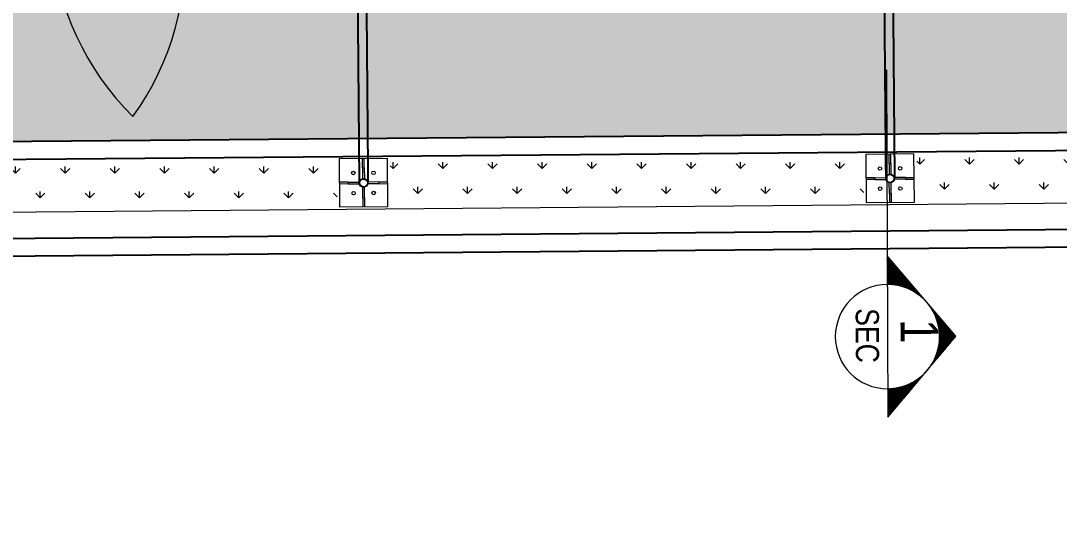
# Model space of a CAD drawing. Header units: millimetres. Extents: x 7964926 to 16080295, y -6277184 to -2986664.
# Drawn here: x 8016821 to 8022738, y -3153237 to -3150413 of the extents above; entities that cross this region are included whole.
import ezdxf
from ezdxf.enums import TextEntityAlignment as Align

# ---------------------------------------------------------------- set-up
doc = ezdxf.new("R2010")
doc.units = ezdxf.units.MM
doc.header["$LTSCALE"] = 2000
doc.header["$MEASUREMENT"] = 0
doc.linetypes.add('HIDDEN', pattern=[0.375, 0.25, -0.125])
for name, color, linetype, lineweight in [('L- existing trees', 76, 'Continuous', 18), ('L-compound wall', 7, 'Continuous', 20), ('L-ELE 1', 24, 'Continuous', 20), ('L-ELE 2', 30, 'Continuous', 15), ('L-ELE 4', 27, 'Continuous', 9), ('L-ELE-4', 44, 'Continuous', 5), ('L-HATCH-1', 9, 'Continuous', 5), ('L-HIDDEN', 5, 'HIDDEN', 9), ('L-kerb', 24, 'Continuous', 13), ('L-Section', 1, 'Continuous', 13), ('L-SHRUBS', 96, 'Continuous', 18), ('LVL-P', 2, 'Continuous', 20)]:
    doc.layers.add(name, color=color, linetype=linetype, lineweight=lineweight)
doc.styles.add('Arial narrow', font='ARIALN.TTF')
doc.styles.add('BOLD', font='BOLD.SHX')

# ---------------------------------------------------------------- blocks, each defined once
blk = doc.blocks.new('bp1')
at = {"layer": 'L-ELE 1', "color": 7, "ltscale": 0.03}
blk.add_circle((0, 0), 25, dxfattribs=at)
at = {"layer": 'L-ELE 2', "color": 8}
for p, q in [((-5, 85.8), (-5, 138.8)), ((5, 85.9), (5, 138.8)), ((-87.4, 5, 0), (-137.4, 5, 0)), ((87.4, 5, 0), (137.4, 5, 0)), ((-87.4, -5, 0), (-137.4, -5, 0)), ((87.4, -5, 0), (137.4, -5, 0)), ((-5, -85.8), (-5, -135.8)), ((5, -85.9), (5, -135.8))]:
    blk.add_line(p, q, dxfattribs=at)
for centre in [(-57.4, 57.4, 0), (57.4, 57.4, 0), (-57.4, -57.4, 0), (57.4, -57.4, 0)]:
    blk.add_circle(centre, 10, dxfattribs=at)
at = {"layer": 'L-ELE 4'}
for p, q in [((-5, 85.9), (-5, 24.8)), ((-5, 85.9), (5, 85.9)), ((5, 85.9), (5, 24.1)), ((-87.4, 5, 0), (-24.5, 5, 0)), ((-87.4, 5, 0), (-87.4, -5, 0)), ((87.4, 5, 0), (24.5, 5, 0)), ((87.4, 5, 0), (87.4, -5, 0)), ((-87.4, -5, 0), (-24.5, -5, 0)), ((-5, -85.9), (-5, -24.8)), ((5, -85.9), (5, -24.1)), ((87.4, -5, 0), (24.5, -5, 0)), ((-5, -85.9), (5, -85.9))]:
    blk.add_line(p, q, dxfattribs=at)
at = {"layer": 'L-ELE-4', "elevation": 0}
blk.add_lwpolyline([(137.2, -135.8), (137.2, 138.8), (-137.4, 138.8), (-137.4, -135.8)], close=True, dxfattribs=at)
at = {"layer": 'L-SHRUBS', "color": 250}
blk.add_circle((0, 0), 22, dxfattribs=at)
blk = doc.blocks.new('*X401')
at = {"color": 0}
for p, q in [((701.178, 508.915), (701.178, 508.915)), ((701.187, 508.907), (701.187, 508.907)), ((701.197, 508.899), (701.197, 508.899)), ((701.206, 508.891), (701.206, 508.891)), ((701.216, 508.883), (701.216, 508.883)), ((701.225, 508.874), (701.226, 508.875)), ((701.235, 508.866), (701.235, 508.867)), ((701.244, 508.858), (701.245, 508.859)), ((701.253, 508.85), (701.254, 508.851)), ((701.263, 508.841), (701.264, 508.842)), ((701.272, 508.833), (701.273, 508.834)), ((701.281, 508.825), (701.283, 508.826)), ((701.291, 508.816), (701.293, 508.818)), ((701.3, 508.808), (701.302, 508.81)), ((701.309, 508.799), (701.312, 508.802)), ((701.318, 508.791), (701.321, 508.794)), ((701.328, 508.782), (701.331, 508.786)), ((701.337, 508.774), (701.34, 508.778)), ((701.346, 508.765), (701.35, 508.77)), ((701.355, 508.757), (701.36, 508.761)), ((701.364, 508.748), (701.369, 508.753)), ((701.373, 508.74), (701.379, 508.745)), ((701.382, 508.731), (701.388, 508.737)), ((701.391, 508.722), (701.398, 508.729)), ((701.4, 508.714), (701.407, 508.721)), ((701.409, 508.705), (701.417, 508.713)), ((701.418, 508.696), (701.427, 508.705)), ((701.427, 508.688), (701.436, 508.697)), ((701.436, 508.679), (701.446, 508.688)), ((701.445, 508.67), (701.455, 508.68)), ((701.454, 508.661), (701.465, 508.672)), ((701.463, 508.653), (701.475, 508.664)), ((701.472, 508.644), (701.484, 508.656)), ((701.481, 508.635), (701.494, 508.648)), ((701.489, 508.626), (701.503, 508.64)), ((701.498, 508.617), (701.513, 508.632)), ((701.507, 508.608), (701.522, 508.624)), ((701.516, 508.599), (701.532, 508.616)), ((701.524, 508.59), (701.542, 508.607)), ((701.533, 508.581), (701.551, 508.599)), ((701.542, 508.572), (701.561, 508.591)), ((701.55, 508.563), (701.57, 508.583)), ((701.559, 508.554), (701.58, 508.575)), ((701.568, 508.545), (701.589, 508.567)), ((701.576, 508.536), (701.599, 508.559)), ((701.585, 508.527), (701.609, 508.551)), ((701.593, 508.518), (701.618, 508.543)), ((701.602, 508.509), (701.628, 508.535)), ((701.61, 508.499), (701.637, 508.526)), ((701.619, 508.49), (701.647, 508.518)), ((701.627, 508.481), (701.656, 508.51)), ((701.636, 508.472), (701.666, 508.502)), ((701.644, 508.462), (701.676, 508.494)), ((701.652, 508.453), (701.685, 508.486)), ((701.661, 508.444), (701.695, 508.478)), ((701.669, 508.434), (701.704, 508.47)), ((701.677, 508.425), (701.714, 508.462)), ((701.686, 508.416), (701.723, 508.453)), ((701.694, 508.406), (701.733, 508.445)), ((701.702, 508.397), (701.743, 508.437)), ((701.71, 508.387), (701.752, 508.429)), ((701.719, 508.378), (701.762, 508.421)), ((701.727, 508.368), (701.771, 508.413)), ((701.735, 508.359), (701.781, 508.405)), ((701.743, 508.349), (701.79, 508.397)), ((701.751, 508.34), (701.8, 508.389)), ((701.759, 508.33), (701.81, 508.381)), ((701.767, 508.321), (701.819, 508.372)), ((701.775, 508.311), (701.829, 508.364)), ((701.783, 508.301), (701.838, 508.356)), ((701.791, 508.292), (701.848, 508.348)), ((701.799, 508.282), (701.858, 508.34)), ((701.807, 508.272), (701.867, 508.332)), ((701.815, 508.263), (701.877, 508.324)), ((701.823, 508.253), (701.886, 508.316)), ((701.831, 508.243), (701.896, 508.308)), ((701.839, 508.233), (701.905, 508.3)), ((701.847, 508.223), (701.915, 508.291)), ((701.855, 508.213), (701.925, 508.283)), ((701.862, 508.204), (701.934, 508.275)), ((701.87, 508.194), (701.944, 508.267)), ((701.878, 508.184), (701.953, 508.259)), ((701.886, 508.174), (701.963, 508.251)), ((701.893, 508.164), (701.972, 508.243)), ((701.901, 508.154), (701.982, 508.235)), ((701.909, 508.144), (701.992, 508.227)), ((701.916, 508.134), (702.001, 508.219)), ((701.924, 508.124), (702.011, 508.21)), ((701.932, 508.114), (702.02, 508.202)), ((701.939, 508.104), (702.03, 508.194)), ((701.947, 508.093), (702.039, 508.186)), ((701.954, 508.083), (702.049, 508.178)), ((701.962, 508.073), (702.059, 508.17)), ((701.969, 508.063), (702.068, 508.162)), ((701.977, 508.053), (702.078, 508.154)), ((701.984, 508.042), (702.087, 508.146)), ((701.992, 508.032), (702.097, 508.137)), ((701.999, 508.022), (702.106, 508.129)), ((702.006, 508.012), (702.116, 508.121)), ((702.014, 508.001), (702.126, 508.113)), ((702.021, 507.991), (702.135, 508.105)), ((702.028, 507.981), (702.145, 508.097)), ((702.036, 507.97), (702.154, 508.089)), ((702.043, 507.96), (702.164, 508.081)), ((702.05, 507.949), (702.173, 508.073)), ((702.057, 507.939), (702.183, 508.065)), ((702.064, 507.928), (702.193, 508.056)), ((702.072, 507.918), (702.202, 508.048)), ((702.079, 507.907), (702.212, 508.04)), ((702.086, 507.897), (702.221, 508.032)), ((702.093, 507.886), (702.231, 508.024)), ((702.1, 507.875), (702.241, 508.016)), ((702.107, 507.865), (702.25, 508.008)), ((702.114, 507.854), (702.26, 508)), ((702.121, 507.844), (702.269, 507.992)), ((702.128, 507.833), (702.279, 507.984)), ((702.135, 507.822), (702.288, 507.975)), ((702.142, 507.811), (702.298, 507.967)), ((702.149, 507.801), (702.308, 507.959)), ((702.156, 507.79), (702.317, 507.951)), ((702.163, 507.779), (702.327, 507.943)), ((702.169, 507.768), (702.336, 507.935)), ((702.176, 507.757), (702.346, 507.927)), ((702.183, 507.746), (702.355, 507.919)), ((702.19, 507.735), (702.365, 507.911)), ((702.196, 507.724), (702.375, 507.903)), ((702.203, 507.713), (702.384, 507.894)), ((702.21, 507.702), (702.394, 507.886)), ((702.217, 507.691), (702.403, 507.878)), ((702.223, 507.68), (702.413, 507.87)), ((702.23, 507.669), (702.422, 507.862)), ((702.236, 507.658), (702.432, 507.854)), ((702.243, 507.647), (702.442, 507.846)), ((702.249, 507.636), (702.451, 507.838)), ((702.256, 507.625), (702.461, 507.83)), ((702.262, 507.614), (702.47, 507.821)), ((702.269, 507.602), (702.48, 507.813)), ((702.275, 507.591), (702.489, 507.805)), ((702.282, 507.58), (702.499, 507.797)), ((702.288, 507.569), (702.509, 507.789)), ((702.295, 507.557), (702.518, 507.781)), ((702.301, 507.546), (702.528, 507.773)), ((702.307, 507.535), (702.537, 507.765)), ((702.314, 507.523), (702.547, 507.757)), ((702.32, 507.512), (702.556, 507.749)), ((702.326, 507.5), (702.566, 507.74)), ((702.332, 507.489), (702.576, 507.732)), ((702.338, 507.478), (702.585, 507.724)), ((702.345, 507.466), (702.595, 507.716)), ((702.351, 507.454), (702.604, 507.708)), ((702.357, 507.443), (702.614, 507.7)), ((702.363, 507.431), (702.624, 507.692)), ((702.369, 507.42), (702.633, 507.684)), ((702.375, 507.408), (702.643, 507.676)), ((702.381, 507.396), (702.652, 507.668)), ((702.387, 507.385), (702.662, 507.659)), ((702.393, 507.373), (702.671, 507.651)), ((702.399, 507.361), (702.681, 507.643)), ((702.405, 507.35), (702.691, 507.635)), ((702.411, 507.338), (702.7, 507.627)), ((702.417, 507.326), (702.71, 507.619)), ((702.423, 507.314), (702.719, 507.611)), ((702.428, 507.302), (702.729, 507.603)), ((702.434, 507.29), (702.738, 507.595)), ((702.44, 507.278), (702.748, 507.587)), ((702.446, 507.266), (702.758, 507.578)), ((702.451, 507.254), (702.767, 507.57)), ((702.457, 507.242), (702.777, 507.562)), ((702.463, 507.23), (702.786, 507.554)), ((702.468, 507.218), (702.796, 507.546)), ((702.474, 507.206), (702.805, 507.538)), ((702.479, 507.194), (702.815, 507.53)), ((702.485, 507.182), (702.825, 507.522)), ((702.49, 507.17), (702.834, 507.514)), ((702.496, 507.158), (702.844, 507.505)), ((702.501, 507.146), (702.853, 507.497)), ((702.507, 507.133), (702.863, 507.489)), ((702.512, 507.121), (702.872, 507.481)), ((702.518, 507.109), (702.882, 507.473)), ((702.523, 507.096), (702.892, 507.465)), ((702.528, 507.084), (702.901, 507.457)), ((702.534, 507.072), (702.911, 507.449)), ((702.539, 507.059), (702.92, 507.441)), ((702.544, 507.047), (702.93, 507.433)), ((702.549, 507.034), (702.939, 507.424)), ((702.555, 507.022), (702.949, 507.416)), ((702.56, 507.009), (702.959, 507.408)), ((702.565, 506.997), (702.968, 507.4)), ((702.57, 506.984), (702.978, 507.392)), ((702.575, 506.972), (702.987, 507.384)), ((702.58, 506.959), (702.997, 507.376)), ((702.585, 506.946), (703.007, 507.368)), ((702.59, 506.934), (703.016, 507.36)), ((702.595, 506.921), (703.026, 507.352)), ((702.6, 506.908), (703.035, 507.343)), ((702.605, 506.895), (703.045, 507.335)), ((702.61, 506.883), (703.054, 507.327)), ((702.615, 506.87), (703.064, 507.319)), ((702.619, 506.857), (703.074, 507.311)), ((702.624, 506.844), (703.083, 507.303)), ((702.629, 506.831), (703.093, 507.295)), ((702.634, 506.818), (703.102, 507.287)), ((702.638, 506.805), (703.112, 507.279)), ((702.643, 506.792), (703.121, 507.271)), ((702.648, 506.779), (703.131, 507.262)), ((702.652, 506.766), (703.141, 507.254)), ((702.657, 506.753), (703.15, 507.246)), ((702.661, 506.74), (703.16, 507.238)), ((702.666, 506.727), (703.169, 507.23)), ((702.67, 506.714), (703.179, 507.222)), ((702.675, 506.7), (703.188, 507.214)), ((702.679, 506.687), (703.198, 507.206)), ((702.684, 506.674), (703.208, 507.198)), ((702.688, 506.66), (703.217, 507.189)), ((702.692, 506.647), (703.227, 507.181)), ((702.697, 506.634), (703.236, 507.173)), ((702.701, 506.62), (703.246, 507.165)), ((702.705, 506.607), (703.255, 507.157)), ((702.709, 506.593), (703.265, 507.149)), ((702.714, 506.58), (703.275, 507.141)), ((702.718, 506.566), (703.284, 507.133)), ((702.722, 506.553), (703.294, 507.125)), ((702.726, 506.539), (703.303, 507.117)), ((702.73, 506.526), (703.313, 507.108)), ((702.734, 506.512), (703.322, 507.1)), ((702.738, 506.498), (703.332, 507.092)), ((702.742, 506.484), (703.342, 507.084)), ((702.746, 506.471), (703.351, 507.076)), ((702.75, 506.457), (703.361, 507.068)), ((702.754, 506.443), (703.37, 507.06)), ((702.757, 506.429), (703.38, 507.052)), ((702.761, 506.415), (703.39, 507.044)), ((702.765, 506.401), (703.399, 507.036)), ((702.769, 506.387), (703.409, 507.027)), ((702.772, 506.373), (703.418, 507.019)), ((702.776, 506.359), (703.428, 507.011)), ((702.78, 506.345), (703.437, 507.003)), ((702.783, 506.331), (703.447, 506.995)), ((702.787, 506.317), (703.457, 506.987)), ((702.79, 506.303), (703.466, 506.979)), ((702.794, 506.289), (703.476, 506.971)), ((702.797, 506.274), (703.485, 506.963)), ((702.801, 506.26), (703.495, 506.955)), ((702.804, 506.246), (703.504, 506.946)), ((702.807, 506.232), (703.514, 506.938)), ((702.81, 506.217), (703.524, 506.93)), ((702.814, 506.203), (703.533, 506.922)), ((702.817, 506.188), (703.543, 506.914)), ((702.82, 506.174), (703.552, 506.906)), ((702.823, 506.159), (703.562, 506.898)), ((702.826, 506.145), (703.571, 506.89)), ((702.829, 506.13), (703.581, 506.882)), ((702.832, 506.115), (703.591, 506.873)), ((702.835, 506.101), (703.6, 506.865)), ((702.838, 506.086), (703.61, 506.857)), ((702.841, 506.071), (703.619, 506.849)), ((702.844, 506.056), (703.629, 506.841)), ((702.847, 506.042), (703.638, 506.833)), ((702.85, 506.027), (703.648, 506.825)), ((702.853, 506.012), (703.658, 506.817)), ((702.855, 505.997), (703.667, 506.809)), ((702.858, 505.982), (703.677, 506.801)), ((702.861, 505.967), (703.686, 506.792)), ((702.863, 505.952), (703.696, 506.784)), ((702.866, 505.937), (703.705, 506.776)), ((702.868, 505.921), (703.715, 506.768)), ((702.871, 505.906), (703.725, 506.76)), ((702.873, 505.891), (703.734, 506.752)), ((702.876, 505.876), (703.744, 506.744)), ((702.878, 505.86), (703.753, 506.736)), ((702.88, 505.845), (703.763, 506.728)), ((702.883, 505.83), (703.773, 506.72)), ((702.885, 505.814), (703.782, 506.711)), ((702.887, 505.799), (703.792, 506.703)), ((702.889, 505.783), (703.801, 506.695)), ((702.891, 505.768), (703.811, 506.687)), ((702.893, 505.752), (703.82, 506.679)), ((702.895, 505.736), (703.83, 506.671)), ((702.897, 505.721), (703.84, 506.663)), ((702.899, 505.705), (703.849, 506.655)), ((702.901, 505.689), (703.859, 506.647)), ((702.903, 505.673), (703.868, 506.639)), ((702.905, 505.657), (703.878, 506.63)), ((702.906, 505.641), (703.887, 506.622)), ((702.908, 505.625), (703.897, 506.614)), ((702.91, 505.609), (703.907, 506.606)), ((702.911, 505.593), (703.916, 506.598)), ((702.913, 505.577), (703.926, 506.59)), ((702.914, 505.561), (703.935, 506.582)), ((702.916, 505.545), (703.945, 506.574)), ((702.917, 505.528), (703.954, 506.566)), ((702.918, 505.512), (703.964, 506.557)), ((702.92, 505.496), (703.974, 506.549)), ((702.921, 505.479), (703.983, 506.541)), ((702.922, 505.463), (703.993, 506.533)), ((702.923, 505.446), (704.002, 506.525)), ((702.924, 505.43), (704.012, 506.517)), ((702.925, 505.413), (704.021, 506.509)), ((702.926, 505.396), (704.031, 506.501)), ((702.927, 505.379), (704.041, 506.493)), ((702.928, 505.363), (704.05, 506.485)), ((702.929, 505.346), (704.06, 506.476)), ((702.93, 505.329), (704.069, 506.468)), ((702.931, 505.312), (704.079, 506.46)), ((702.931, 505.295), (704.088, 506.452)), ((702.932, 505.278), (704.098, 506.444)), ((702.932, 505.261), (704.108, 506.436)), ((702.933, 505.244), (704.117, 506.428)), ((702.933, 505.226), (704.127, 506.42)), ((702.934, 505.209), (704.136, 506.412)), ((702.934, 505.192), (704.146, 506.404)), ((702.934, 505.174), (704.156, 506.395)), ((702.934, 505.157), (704.165, 506.387)), ((702.935, 505.139), (704.175, 506.379)), ((702.935, 505.122), (704.184, 506.371)), ((702.94, 505.11), (704.194, 506.363)), ((702.958, 505.11), (704.203, 506.355)), ((702.976, 505.11), (704.213, 506.347)), ((702.993, 505.11), (704.223, 506.339)), ((703.011, 505.11), (704.232, 506.331)), ((703.029, 505.11), (704.242, 506.323)), ((703.047, 505.11), (704.251, 506.314)), ((703.064, 505.11), (704.261, 506.306)), ((703.082, 505.11), (704.27, 506.298)), ((703.1, 505.11), (704.28, 506.29)), ((703.117, 505.11), (704.29, 506.282)), ((703.135, 505.11), (704.299, 506.274)), ((703.153, 505.11), (704.309, 506.266)), ((703.17, 505.11), (704.318, 506.258)), ((703.188, 505.11), (704.328, 506.25)), ((703.206, 505.11), (704.337, 506.241)), ((703.223, 505.11), (704.347, 506.233)), ((703.241, 505.11), (704.357, 506.225)), ((703.259, 505.11), (704.366, 506.217)), ((703.276, 505.11), (704.376, 506.209)), ((703.294, 505.11), (704.385, 506.201)), ((703.312, 505.11), (704.395, 506.193)), ((703.329, 505.11), (704.404, 506.185)), ((703.347, 505.11), (704.414, 506.177)), ((703.365, 505.11), (704.424, 506.169)), ((703.382, 505.11), (704.433, 506.16)), ((703.4, 505.11), (704.443, 506.152)), ((703.418, 505.11), (704.452, 506.144)), ((703.435, 505.11), (704.462, 506.136)), ((703.453, 505.11), (704.471, 506.128)), ((703.471, 505.11), (704.481, 506.12)), ((703.488, 505.11), (704.491, 506.112)), ((703.506, 505.11), (704.5, 506.104)), ((703.524, 505.11), (704.51, 506.096)), ((703.541, 505.11), (704.519, 506.088)), ((703.559, 505.11), (704.529, 506.079)), ((703.577, 505.11), (704.539, 506.071)), ((703.595, 505.11), (704.548, 506.063)), ((703.612, 505.11), (704.558, 506.055)), ((703.63, 505.11), (704.567, 506.047)), ((703.648, 505.11), (704.577, 506.039)), ((703.665, 505.11), (704.586, 506.031)), ((703.683, 505.11), (704.596, 506.023)), ((703.701, 505.11), (704.606, 506.015)), ((703.718, 505.11), (704.615, 506.007)), ((703.736, 505.11), (704.625, 505.998)), ((703.754, 505.11), (704.634, 505.99)), ((703.771, 505.11), (704.644, 505.982)), ((703.789, 505.11), (704.653, 505.974)), ((703.807, 505.11), (704.663, 505.966)), ((703.824, 505.11), (704.673, 505.958)), ((703.842, 505.11), (704.682, 505.95)), ((703.86, 505.11), (704.692, 505.942)), ((703.877, 505.11), (704.701, 505.934)), ((703.895, 505.11), (704.711, 505.925)), ((703.913, 505.11), (704.72, 505.917)), ((703.93, 505.11), (704.73, 505.909)), ((703.948, 505.11), (704.74, 505.901)), ((703.966, 505.11), (704.749, 505.893)), ((703.983, 505.11), (704.759, 505.885)), ((704.001, 505.11), (704.768, 505.877)), ((704.019, 505.11), (704.778, 505.869)), ((704.036, 505.11), (704.787, 505.861)), ((704.054, 505.11), (704.797, 505.853)), ((704.072, 505.11), (704.807, 505.844)), ((704.09, 505.11), (704.816, 505.836)), ((704.107, 505.11), (704.826, 505.828)), ((704.125, 505.11), (704.835, 505.82)), ((704.143, 505.11), (704.845, 505.812)), ((704.16, 505.11), (704.854, 505.804)), ((704.178, 505.11), (704.864, 505.796)), ((704.196, 505.11), (704.874, 505.788)), ((704.213, 505.11), (704.883, 505.78)), ((704.231, 505.11), (704.893, 505.772)), ((704.249, 505.11), (704.902, 505.763)), ((704.266, 505.11), (704.912, 505.755)), ((704.284, 505.11), (704.922, 505.747)), ((704.302, 505.11), (704.931, 505.739)), ((704.319, 505.11), (704.941, 505.731)), ((704.337, 505.11), (704.95, 505.723)), ((704.355, 505.11), (704.96, 505.715)), ((704.372, 505.11), (704.969, 505.707)), ((704.39, 505.11), (704.979, 505.699)), ((704.408, 505.11), (704.989, 505.69)), ((704.425, 505.11), (704.998, 505.682)), ((704.443, 505.11), (705.008, 505.674)), ((704.461, 505.11), (705.017, 505.666)), ((704.478, 505.11), (705.027, 505.658)), ((704.496, 505.11), (705.036, 505.65)), ((704.514, 505.11), (705.046, 505.642)), ((704.531, 505.11), (705.056, 505.634)), ((704.549, 505.11), (705.065, 505.626)), ((704.567, 505.11), (705.075, 505.618)), ((704.584, 505.11), (705.084, 505.609)), ((704.602, 505.11), (705.094, 505.601)), ((704.62, 505.11), (705.103, 505.593)), ((704.638, 505.11), (705.113, 505.585)), ((704.655, 505.11), (705.123, 505.577)), ((704.673, 505.11), (705.132, 505.569)), ((704.691, 505.11), (705.142, 505.561)), ((704.708, 505.11), (705.151, 505.553)), ((704.726, 505.11), (705.161, 505.545)), ((704.744, 505.11), (705.17, 505.537)), ((704.761, 505.11), (705.18, 505.528)), ((704.779, 505.11), (705.19, 505.52)), ((704.797, 505.11), (705.199, 505.512)), ((704.814, 505.11), (705.209, 505.504)), ((704.832, 505.11), (705.218, 505.496)), ((704.85, 505.11), (705.228, 505.488)), ((704.867, 505.11), (705.237, 505.48)), ((704.885, 505.11), (705.247, 505.472)), ((704.903, 505.11), (705.257, 505.464)), ((704.92, 505.11), (705.266, 505.456)), ((704.938, 505.11), (705.276, 505.447)), ((704.956, 505.11), (705.285, 505.439)), ((704.973, 505.11), (705.295, 505.431)), ((704.991, 505.11), (705.305, 505.423)), ((705.009, 505.11), (705.314, 505.415)), ((705.026, 505.11), (705.324, 505.407)), ((705.044, 505.11), (705.333, 505.399)), ((705.062, 505.11), (705.343, 505.391)), ((705.079, 505.11), (705.352, 505.383)), ((705.097, 505.11), (705.362, 505.374)), ((705.115, 505.11), (705.372, 505.366)), ((705.132, 505.11), (705.381, 505.358)), ((705.15, 505.11), (705.391, 505.35)), ((705.168, 505.11), (705.4, 505.342)), ((705.186, 505.11), (705.41, 505.334)), ((705.203, 505.11), (705.419, 505.326)), ((705.221, 505.11), (705.429, 505.318)), ((705.239, 505.11), (705.439, 505.31)), ((705.256, 505.11), (705.448, 505.302)), ((705.274, 505.11), (705.458, 505.293)), ((705.292, 505.11), (705.467, 505.285)), ((705.309, 505.11), (705.477, 505.277)), ((705.327, 505.11), (705.486, 505.269)), ((705.345, 505.11), (705.496, 505.261)), ((705.362, 505.11), (705.506, 505.253)), ((705.38, 505.11), (705.515, 505.245)), ((705.398, 505.11), (705.525, 505.237)), ((705.415, 505.11), (705.534, 505.229)), ((705.433, 505.11), (705.544, 505.221)), ((705.451, 505.11), (705.553, 505.212)), ((705.468, 505.11), (705.563, 505.204)), ((705.486, 505.11), (705.573, 505.196)), ((705.504, 505.11), (705.582, 505.188)), ((705.521, 505.11), (705.592, 505.18)), ((705.539, 505.11), (705.601, 505.172)), ((705.557, 505.11), (705.611, 505.164)), ((705.574, 505.11), (705.62, 505.156)), ((705.592, 505.11), (705.63, 505.148)), ((705.61, 505.11), (705.64, 505.14)), ((705.627, 505.11), (705.649, 505.131)), ((705.645, 505.11), (705.659, 505.123)), ((705.663, 505.11), (705.668, 505.115))]:
    blk.add_line(p, q, dxfattribs=at)
blk = doc.blocks.new('*X400')
at = {"color": 0}
for p, q in [((696.013, 509.726), (697.941, 511.654)), ((696.043, 509.738), (697.951, 511.646)), ((696.073, 509.75), (697.96, 511.638)), ((695.65, 509.557), (696.75, 510.657)), ((695.686, 509.575), (696.865, 510.754)), ((695.721, 509.593), (696.98, 510.852)), ((695.756, 509.61), (697.095, 510.949)), ((695.79, 509.626), (697.21, 511.046)), ((695.823, 509.642), (697.325, 511.143)), ((695.856, 509.657), (697.44, 511.241)), ((695.888, 509.672), (697.554, 511.338)), ((695.92, 509.686), (697.669, 511.435)), ((695.951, 509.7), (697.784, 511.532)), ((695.982, 509.713), (697.899, 511.63)), ((696.102, 509.762), (697.97, 511.63)), ((696.131, 509.773), (697.98, 511.622)), ((696.16, 509.784), (697.989, 511.614)), ((696.188, 509.795), (697.999, 511.605)), ((696.216, 509.805), (698.008, 511.597)), ((696.244, 509.815), (698.018, 511.589)), ((696.271, 509.825), (698.027, 511.581)), ((696.298, 509.834), (698.037, 511.573)), ((696.325, 509.844), (698.047, 511.565)), ((696.352, 509.853), (698.056, 511.557)), ((696.378, 509.861), (698.066, 511.549)), ((696.405, 509.87), (698.075, 511.541)), ((696.43, 509.878), (698.085, 511.532)), ((696.456, 509.886), (698.095, 511.524)), ((696.482, 509.894), (698.104, 511.516)), ((696.507, 509.901), (698.114, 511.508)), ((696.532, 509.909), (698.123, 511.5)), ((696.557, 509.916), (698.133, 511.492)), ((696.582, 509.923), (698.142, 511.484)), ((696.606, 509.93), (698.152, 511.476)), ((696.63, 509.937), (698.162, 511.468)), ((696.655, 509.943), (698.171, 511.46)), ((696.679, 509.949), (698.181, 511.451)), ((696.702, 509.955), (698.19, 511.443)), ((696.726, 509.961), (698.2, 511.435)), ((696.749, 509.967), (698.209, 511.427)), ((696.773, 509.973), (698.219, 511.419)), ((696.796, 509.978), (698.229, 511.411)), ((696.819, 509.984), (698.238, 511.403)), ((696.842, 509.989), (698.248, 511.395)), ((696.864, 509.994), (698.257, 511.387)), ((696.887, 509.999), (698.267, 511.379)), ((696.909, 510.003), (698.276, 511.37)), ((696.932, 510.008), (698.286, 511.362)), ((696.954, 510.013), (698.296, 511.354)), ((696.976, 510.017), (698.305, 511.346)), ((696.998, 510.021), (698.315, 511.338)), ((697.02, 510.025), (698.324, 511.33)), ((697.041, 510.029), (698.334, 511.322)), ((697.063, 510.033), (698.343, 511.314)), ((697.084, 510.037), (698.353, 511.306)), ((697.106, 510.04), (698.363, 511.298)), ((697.127, 510.044), (698.372, 511.289)), ((697.148, 510.047), (698.382, 511.281)), ((697.169, 510.051), (698.391, 511.273)), ((697.19, 510.054), (698.401, 511.265)), ((697.21, 510.057), (698.41, 511.257)), ((697.231, 510.06), (698.42, 511.249)), ((697.252, 510.063), (698.43, 511.241)), ((697.272, 510.066), (698.439, 511.233)), ((697.292, 510.068), (698.449, 511.225)), ((697.313, 510.071), (698.458, 511.216)), ((697.333, 510.073), (698.468, 511.208)), ((697.353, 510.076), (698.478, 511.2)), ((697.373, 510.078), (698.487, 511.192)), ((697.393, 510.08), (698.497, 511.184)), ((697.413, 510.082), (698.506, 511.176)), ((697.432, 510.084), (698.516, 511.168)), ((697.452, 510.086), (698.525, 511.16)), ((697.471, 510.088), (698.535, 511.152)), ((697.491, 510.09), (698.545, 511.144)), ((697.51, 510.092), (698.554, 511.135)), ((697.53, 510.093), (698.564, 511.127)), ((697.549, 510.095), (698.573, 511.119)), ((697.568, 510.096), (698.583, 511.111)), ((697.587, 510.098), (698.592, 511.103)), ((697.606, 510.099), (698.602, 511.095)), ((697.625, 510.1), (698.612, 511.087)), ((697.644, 510.101), (698.621, 511.079)), ((697.662, 510.102), (698.631, 511.071)), ((697.681, 510.103), (698.64, 511.063)), ((697.7, 510.104), (698.65, 511.054)), ((697.718, 510.105), (698.659, 511.046)), ((697.737, 510.106), (698.669, 511.038)), ((697.755, 510.106), (698.679, 511.03)), ((697.773, 510.107), (698.688, 511.022)), ((697.791, 510.108), (698.698, 511.014)), ((697.81, 510.108), (698.707, 511.006)), ((697.828, 510.109), (698.717, 510.998)), ((697.846, 510.109), (698.726, 510.99)), ((697.864, 510.109), (698.736, 510.982)), ((697.882, 510.109), (698.746, 510.973)), ((697.899, 510.11), (698.755, 510.965)), ((697.917, 510.11), (698.765, 510.957)), ((697.935, 510.11), (698.774, 510.949)), ((697.953, 510.11), (698.784, 510.941)), ((697.97, 510.11), (698.793, 510.933)), ((697.988, 510.109), (698.803, 510.925)), ((698.005, 510.109), (698.813, 510.917)), ((698.023, 510.109), (698.822, 510.909)), ((698.04, 510.109), (698.832, 510.9)), ((698.057, 510.108), (698.841, 510.892)), ((698.074, 510.108), (698.851, 510.884)), ((698.092, 510.107), (698.861, 510.876)), ((698.109, 510.107), (698.87, 510.868)), ((698.126, 510.106), (698.88, 510.86)), ((698.143, 510.105), (698.889, 510.852)), ((698.16, 510.105), (698.899, 510.844)), ((698.177, 510.104), (698.908, 510.836)), ((698.193, 510.103), (698.918, 510.828)), ((698.21, 510.102), (698.928, 510.819)), ((698.227, 510.101), (698.937, 510.811)), ((698.244, 510.1), (698.947, 510.803)), ((698.26, 510.099), (698.956, 510.795)), ((698.277, 510.098), (698.966, 510.787)), ((698.293, 510.097), (698.975, 510.779)), ((698.31, 510.096), (698.985, 510.771)), ((698.326, 510.094), (698.995, 510.763)), ((698.343, 510.093), (699.004, 510.755)), ((698.359, 510.092), (699.014, 510.747)), ((698.375, 510.09), (699.023, 510.738)), ((698.391, 510.089), (699.033, 510.73)), ((698.407, 510.087), (699.042, 510.722)), ((698.424, 510.086), (699.052, 510.714)), ((698.44, 510.084), (699.062, 510.706)), ((698.456, 510.082), (699.071, 510.698)), ((698.472, 510.081), (699.081, 510.69)), ((698.488, 510.079), (699.09, 510.682)), ((698.503, 510.077), (699.1, 510.674)), ((698.519, 510.075), (699.109, 510.666)), ((698.535, 510.073), (699.119, 510.657)), ((698.551, 510.072), (699.129, 510.649)), ((698.567, 510.07), (699.138, 510.641)), ((695.233, 509.317), (695.6, 509.684)), ((695.281, 509.347), (695.715, 509.781)), ((695.328, 509.376), (695.83, 509.879)), ((695.372, 509.403), (695.945, 509.976)), ((695.415, 509.429), (696.06, 510.073)), ((695.457, 509.453), (696.175, 510.171)), ((695.498, 509.476), (696.29, 510.268)), ((695.537, 509.497), (696.405, 510.365)), ((695.576, 509.518), (696.52, 510.462)), ((695.613, 509.538), (696.635, 510.56)), ((698.582, 510.068), (699.148, 510.633)), ((698.598, 510.065), (699.157, 510.625)), ((698.613, 510.063), (699.167, 510.617)), ((698.629, 510.061), (699.177, 510.609)), ((698.644, 510.059), (699.186, 510.601)), ((698.66, 510.057), (699.196, 510.593)), ((698.675, 510.055), (699.205, 510.584)), ((698.691, 510.052), (699.215, 510.576)), ((698.706, 510.05), (699.224, 510.568)), ((698.721, 510.047), (699.234, 510.56)), ((698.736, 510.045), (699.244, 510.552)), ((698.752, 510.042), (699.253, 510.544)), ((698.767, 510.04), (699.263, 510.536)), ((698.782, 510.037), (699.272, 510.528)), ((698.797, 510.035), (699.282, 510.52)), ((698.812, 510.032), (699.291, 510.512)), ((698.827, 510.029), (699.301, 510.503)), ((698.842, 510.027), (699.311, 510.495)), ((698.857, 510.024), (699.32, 510.487)), ((698.872, 510.021), (699.33, 510.479)), ((698.886, 510.018), (699.339, 510.471)), ((698.901, 510.015), (699.349, 510.463)), ((698.916, 510.012), (699.358, 510.455)), ((698.931, 510.009), (699.368, 510.447)), ((698.945, 510.006), (699.378, 510.439)), ((698.96, 510.003), (699.387, 510.431)), ((698.975, 510), (699.397, 510.422)), ((698.989, 509.997), (699.406, 510.414)), ((699.004, 509.994), (699.416, 510.406)), ((699.018, 509.991), (699.425, 510.398)), ((699.033, 509.988), (699.435, 510.39)), ((699.047, 509.984), (699.445, 510.382)), ((699.061, 509.981), (699.454, 510.374)), ((699.076, 509.978), (699.464, 510.366)), ((699.09, 509.974), (699.473, 510.358)), ((699.104, 509.971), (699.483, 510.35)), ((699.119, 509.967), (699.492, 510.341)), ((699.133, 509.964), (699.502, 510.333)), ((699.147, 509.96), (699.512, 510.325)), ((699.161, 509.957), (699.521, 510.317)), ((699.175, 509.953), (699.531, 510.309)), ((699.189, 509.95), (699.54, 510.301)), ((699.203, 509.946), (699.55, 510.293)), ((699.217, 509.942), (699.56, 510.285)), ((699.231, 509.939), (699.569, 510.277)), ((699.245, 509.935), (699.579, 510.268)), ((699.259, 509.931), (699.588, 510.26)), ((699.273, 509.927), (699.598, 510.252)), ((699.287, 509.923), (699.607, 510.244)), ((699.3, 509.92), (699.617, 510.236)), ((699.314, 509.916), (699.627, 510.228)), ((699.328, 509.912), (699.636, 510.22)), ((699.342, 509.908), (699.646, 510.212)), ((699.355, 509.904), (699.655, 510.204)), ((699.369, 509.9), (699.665, 510.196)), ((699.382, 509.895), (699.674, 510.187)), ((699.396, 509.891), (699.684, 510.179)), ((699.409, 509.887), (699.694, 510.171)), ((699.423, 509.883), (699.703, 510.163)), ((699.436, 509.879), (699.713, 510.155)), ((699.45, 509.875), (699.722, 510.147)), ((699.463, 509.87), (699.732, 510.139)), ((699.477, 509.866), (699.741, 510.131)), ((699.49, 509.862), (699.751, 510.123)), ((699.503, 509.857), (699.761, 510.115)), ((699.517, 509.853), (699.77, 510.106)), ((699.53, 509.848), (699.78, 510.098)), ((699.543, 509.844), (699.789, 510.09)), ((699.556, 509.839), (699.799, 510.082)), ((699.569, 509.835), (699.808, 510.074)), ((699.582, 509.83), (699.818, 510.066)), ((699.596, 509.826), (699.828, 510.058)), ((699.609, 509.821), (699.837, 510.05)), ((699.622, 509.816), (699.847, 510.042)), ((699.635, 509.812), (699.856, 510.034)), ((699.648, 509.807), (699.866, 510.025)), ((699.661, 509.802), (699.875, 510.017)), ((699.673, 509.798), (699.885, 510.009)), ((699.686, 509.793), (699.895, 510.001)), ((699.699, 509.788), (699.904, 509.993)), ((699.712, 509.783), (699.914, 509.985)), ((699.725, 509.778), (699.923, 509.977)), ((699.738, 509.773), (699.933, 509.969)), ((699.75, 509.768), (699.943, 509.961)), ((699.763, 509.763), (699.952, 509.952)), ((699.776, 509.758), (699.962, 509.944)), ((699.788, 509.753), (699.971, 509.936)), ((699.801, 509.748), (699.981, 509.928)), ((699.814, 509.743), (699.99, 509.92)), ((699.826, 509.738), (700, 509.912)), ((699.839, 509.733), (700.01, 509.904)), ((699.851, 509.728), (700.019, 509.896)), ((699.864, 509.723), (700.029, 509.888)), ((699.876, 509.717), (700.038, 509.88)), ((699.888, 509.712), (700.048, 509.871)), ((699.901, 509.707), (700.057, 509.863)), ((699.913, 509.702), (700.067, 509.855)), ((699.926, 509.696), (700.077, 509.847)), ((699.938, 509.691), (700.086, 509.839)), ((699.95, 509.685), (700.096, 509.831)), ((699.962, 509.68), (700.105, 509.823)), ((699.975, 509.675), (700.115, 509.815)), ((699.987, 509.669), (700.124, 509.807)), ((699.999, 509.664), (700.134, 509.799)), ((700.011, 509.658), (700.144, 509.79)), ((700.023, 509.653), (700.153, 509.782)), ((700.035, 509.647), (700.163, 509.774)), ((700.048, 509.641), (700.172, 509.766)), ((700.06, 509.636), (700.182, 509.758)), ((700.072, 509.63), (700.191, 509.75)), ((700.084, 509.624), (700.201, 509.742)), ((700.096, 509.619), (700.211, 509.734)), ((700.107, 509.613), (700.22, 509.726)), ((700.119, 509.607), (700.23, 509.718)), ((700.131, 509.601), (700.239, 509.709)), ((700.143, 509.596), (700.249, 509.701)), ((700.155, 509.59), (700.258, 509.693)), ((700.167, 509.584), (700.268, 509.685)), ((700.179, 509.578), (700.278, 509.677)), ((700.19, 509.572), (700.287, 509.669)), ((700.202, 509.566), (700.297, 509.661)), ((700.214, 509.56), (700.306, 509.653)), ((700.225, 509.554), (700.316, 509.645)), ((694.786, 508.994), (694.795, 509.003)), ((694.871, 509.061), (694.91, 509.1)), ((694.945, 509.117), (695.025, 509.198)), ((695.011, 509.166), (695.14, 509.295)), ((695.072, 509.209), (695.255, 509.392)), ((695.129, 509.248), (695.37, 509.49)), ((695.182, 509.284), (695.485, 509.587)), ((700.237, 509.548), (700.326, 509.636)), ((700.249, 509.542), (700.335, 509.628)), ((700.26, 509.536), (700.345, 509.62)), ((700.272, 509.53), (700.354, 509.612)), ((700.283, 509.524), (700.364, 509.604)), ((700.295, 509.518), (700.373, 509.596)), ((700.306, 509.511), (700.383, 509.588)), ((700.318, 509.505), (700.393, 509.58)), ((700.329, 509.499), (700.402, 509.572)), ((700.341, 509.493), (700.412, 509.564)), ((700.352, 509.486), (700.421, 509.555)), ((700.364, 509.48), (700.431, 509.547)), ((700.375, 509.474), (700.44, 509.539)), ((700.386, 509.467), (700.45, 509.531)), ((700.398, 509.461), (700.46, 509.523)), ((700.409, 509.455), (700.469, 509.515)), ((700.42, 509.448), (700.479, 509.507)), ((700.431, 509.442), (700.488, 509.499)), ((700.442, 509.435), (700.498, 509.491)), ((700.454, 509.429), (700.507, 509.483)), ((700.465, 509.422), (700.517, 509.474)), ((700.476, 509.416), (700.527, 509.466)), ((700.487, 509.409), (700.536, 509.458)), ((700.498, 509.403), (700.546, 509.45)), ((700.509, 509.396), (700.555, 509.442)), ((700.52, 509.389), (700.565, 509.434)), ((700.531, 509.383), (700.574, 509.426)), ((700.542, 509.376), (700.584, 509.418)), ((700.553, 509.369), (700.594, 509.41)), ((700.564, 509.362), (700.603, 509.402)), ((700.575, 509.356), (700.613, 509.393)), ((700.586, 509.349), (700.622, 509.385)), ((700.597, 509.342), (700.632, 509.377)), ((700.608, 509.335), (700.641, 509.369)), ((700.618, 509.328), (700.651, 509.361)), ((700.629, 509.321), (700.661, 509.353)), ((700.64, 509.315), (700.67, 509.345)), ((700.651, 509.308), (700.68, 509.337)), ((700.661, 509.301), (700.689, 509.329)), ((700.672, 509.294), (700.699, 509.32)), ((700.683, 509.287), (700.709, 509.312)), ((700.693, 509.28), (700.718, 509.304)), ((700.704, 509.273), (700.728, 509.296)), ((700.715, 509.266), (700.737, 509.288)), ((700.725, 509.258), (700.747, 509.28)), ((700.736, 509.251), (700.756, 509.272)), ((700.746, 509.244), (700.766, 509.264)), ((700.757, 509.237), (700.776, 509.256)), ((700.767, 509.23), (700.785, 509.248)), ((700.778, 509.223), (700.795, 509.239)), ((700.788, 509.215), (700.804, 509.231)), ((700.799, 509.208), (700.814, 509.223)), ((700.809, 509.201), (700.823, 509.215)), ((700.819, 509.194), (700.833, 509.207)), ((700.83, 509.186), (700.843, 509.199)), ((700.84, 509.179), (700.852, 509.191)), ((700.85, 509.171), (700.862, 509.183)), ((700.861, 509.164), (700.871, 509.175)), ((700.871, 509.157), (700.881, 509.167)), ((700.881, 509.149), (700.89, 509.158)), ((700.891, 509.142), (700.9, 509.15)), ((700.902, 509.134), (700.91, 509.142)), ((700.912, 509.127), (700.919, 509.134)), ((700.922, 509.119), (700.929, 509.126)), ((700.932, 509.112), (700.938, 509.118)), ((700.942, 509.104), (700.948, 509.11)), ((700.952, 509.096), (700.957, 509.102)), ((700.962, 509.089), (700.967, 509.094)), ((700.972, 509.081), (700.977, 509.086)), ((700.982, 509.074), (700.986, 509.077)), ((700.992, 509.066), (700.996, 509.069)), ((701.002, 509.058), (701.005, 509.061)), ((701.012, 509.05), (701.015, 509.053)), ((701.022, 509.043), (701.024, 509.045)), ((701.032, 509.035), (701.034, 509.037)), ((701.042, 509.027), (701.044, 509.029)), ((701.052, 509.019), (701.053, 509.021)), ((701.062, 509.011), (701.063, 509.013)), ((701.071, 509.003), (701.072, 509.004)), ((701.081, 508.996), (701.082, 508.996)), ((701.091, 508.988), (701.092, 508.988)), ((701.101, 508.98), (701.101, 508.98)), ((701.11, 508.972), (701.111, 508.972)), ((701.12, 508.964), (701.12, 508.964)), ((701.13, 508.956), (701.13, 508.956)), ((701.139, 508.948), (701.139, 508.948)), ((701.149, 508.94), (701.149, 508.94))]:
    blk.add_line(p, q, dxfattribs=at)
blk = doc.blocks.new('*X399')
at = {"color": 0}
for p, q in [((690.849, 505.11), (694.451, 508.711)), ((694.503, 508.746), (694.566, 508.809)), ((694.68, 508.905), (694.681, 508.906)), ((690.672, 505.11), (693.301, 507.739)), ((690.69, 505.11), (693.416, 507.836)), ((690.708, 505.11), (693.531, 507.933)), ((690.725, 505.11), (693.646, 508.03)), ((690.743, 505.11), (693.761, 508.128)), ((690.761, 505.11), (693.876, 508.225)), ((690.778, 505.11), (693.991, 508.322)), ((690.796, 505.11), (694.106, 508.419)), ((690.814, 505.11), (694.221, 508.517)), ((690.831, 505.11), (694.336, 508.614)), ((690.867, 505.11), (694.298, 508.541)), ((690.884, 505.11), (694.139, 508.365)), ((690.902, 505.11), (694.051, 508.258)), ((690.92, 505.11), (693.983, 508.173)), ((690.937, 505.11), (693.927, 508.099)), ((690.955, 505.11), (693.878, 508.033)), ((690.973, 505.11), (693.835, 507.972)), ((690.99, 505.11), (693.796, 507.915)), ((691.008, 505.11), (693.76, 507.862)), ((691.026, 505.11), (693.728, 507.811)), ((691.043, 505.11), (693.697, 507.763)), ((691.061, 505.11), (693.668, 507.717)), ((691.079, 505.11), (693.641, 507.672)), ((690.478, 505.11), (692.036, 506.668)), ((690.495, 505.11), (692.151, 506.766)), ((690.513, 505.11), (692.266, 506.863)), ((690.531, 505.11), (692.381, 506.96)), ((690.548, 505.11), (692.496, 507.058)), ((690.566, 505.11), (692.611, 507.155)), ((690.584, 505.11), (692.726, 507.252)), ((690.601, 505.11), (692.841, 507.349)), ((690.619, 505.11), (692.956, 507.447)), ((690.637, 505.11), (693.071, 507.544)), ((690.654, 505.11), (693.186, 507.641)), ((691.096, 505.11), (693.616, 507.629)), ((691.114, 505.11), (693.592, 507.587)), ((691.132, 505.11), (693.569, 507.547)), ((691.149, 505.11), (693.547, 507.507)), ((691.167, 505.11), (693.526, 507.469)), ((691.185, 505.11), (693.506, 507.431)), ((691.202, 505.11), (693.487, 507.394)), ((691.22, 505.11), (693.469, 507.358)), ((691.238, 505.11), (693.451, 507.323)), ((691.256, 505.11), (693.434, 507.289)), ((691.273, 505.11), (693.418, 507.255)), ((691.291, 505.11), (693.402, 507.221)), ((691.309, 505.11), (693.387, 507.188)), ((691.326, 505.11), (693.373, 507.156)), ((691.344, 505.11), (693.359, 507.124)), ((691.362, 505.11), (693.345, 507.093)), ((691.379, 505.11), (693.332, 507.062)), ((691.397, 505.11), (693.319, 507.032)), ((691.415, 505.11), (693.306, 507.001)), ((691.432, 505.11), (693.294, 506.972)), ((691.45, 505.11), (693.283, 506.942)), ((691.468, 505.11), (693.271, 506.913)), ((691.485, 505.11), (693.26, 506.885)), ((691.503, 505.11), (693.25, 506.856)), ((691.521, 505.11), (693.239, 506.828)), ((691.538, 505.11), (693.229, 506.801)), ((691.556, 505.11), (693.22, 506.773)), ((691.574, 505.11), (693.21, 506.746)), ((691.591, 505.11), (693.201, 506.719)), ((691.609, 505.11), (693.192, 506.692)), ((691.627, 505.11), (693.183, 506.666)), ((690.301, 505.11), (690.887, 505.696)), ((690.319, 505.11), (691.002, 505.793)), ((690.336, 505.11), (691.117, 505.89)), ((690.354, 505.11), (691.232, 505.987)), ((690.372, 505.11), (691.347, 506.085)), ((690.389, 505.11), (691.462, 506.182)), ((690.407, 505.11), (691.577, 506.279)), ((690.425, 505.11), (691.692, 506.377)), ((690.442, 505.11), (691.807, 506.474)), ((690.46, 505.11), (691.922, 506.571)), ((691.644, 505.11), (693.175, 506.64)), ((691.662, 505.11), (693.166, 506.614)), ((691.68, 505.11), (693.158, 506.588)), ((691.697, 505.11), (693.15, 506.563)), ((691.715, 505.11), (693.143, 506.537)), ((691.733, 505.11), (693.135, 506.512)), ((691.75, 505.11), (693.128, 506.487)), ((691.768, 505.11), (693.121, 506.463)), ((691.786, 505.11), (693.114, 506.438)), ((691.804, 505.11), (693.108, 506.414)), ((691.821, 505.11), (693.101, 506.39)), ((691.839, 505.11), (693.095, 506.366)), ((691.857, 505.11), (693.089, 506.342)), ((691.874, 505.11), (693.083, 506.318)), ((691.892, 505.11), (693.077, 506.295)), ((691.91, 505.11), (693.072, 506.272)), ((691.927, 505.11), (693.066, 506.249)), ((691.945, 505.11), (693.061, 506.225)), ((691.963, 505.11), (693.056, 506.203)), ((691.98, 505.11), (693.051, 506.18)), ((691.998, 505.11), (693.046, 506.157)), ((692.016, 505.11), (693.041, 506.135)), ((692.033, 505.11), (693.036, 506.113)), ((692.051, 505.11), (693.032, 506.09)), ((692.069, 505.11), (693.027, 506.068)), ((692.086, 505.11), (693.023, 506.047)), ((692.104, 505.11), (693.019, 506.025)), ((692.122, 505.11), (693.015, 506.003)), ((692.139, 505.11), (693.011, 505.982)), ((692.157, 505.11), (693.008, 505.96)), ((692.175, 505.11), (693.004, 505.939)), ((692.192, 505.11), (693, 505.918)), ((692.21, 505.11), (692.997, 505.897)), ((692.228, 505.11), (692.994, 505.876)), ((692.245, 505.11), (692.991, 505.855)), ((692.263, 505.11), (692.987, 505.834)), ((692.281, 505.11), (692.984, 505.813)), ((692.298, 505.11), (692.982, 505.793)), ((692.316, 505.11), (692.979, 505.772)), ((692.334, 505.11), (692.976, 505.752)), ((692.352, 505.11), (692.974, 505.732)), ((692.369, 505.11), (692.971, 505.711)), ((692.387, 505.11), (692.969, 505.691)), ((692.405, 505.11), (692.966, 505.671)), ((690.195, 505.11), (690.197, 505.112)), ((690.213, 505.11), (690.312, 505.209)), ((690.23, 505.11), (690.427, 505.307)), ((690.248, 505.11), (690.542, 505.404)), ((690.266, 505.11), (690.657, 505.501)), ((690.283, 505.11), (690.772, 505.598)), ((692.422, 505.11), (692.964, 505.652)), ((692.44, 505.11), (692.962, 505.632)), ((692.458, 505.11), (692.96, 505.612)), ((692.475, 505.11), (692.958, 505.592)), ((692.493, 505.11), (692.956, 505.573)), ((692.511, 505.11), (692.954, 505.553)), ((692.528, 505.11), (692.953, 505.534)), ((692.546, 505.11), (692.951, 505.515)), ((692.564, 505.11), (692.95, 505.496)), ((692.581, 505.11), (692.948, 505.476)), ((692.599, 505.11), (692.947, 505.457)), ((692.617, 505.11), (692.946, 505.438)), ((692.634, 505.11), (692.944, 505.42)), ((692.652, 505.11), (692.943, 505.401)), ((692.67, 505.11), (692.942, 505.382)), ((692.687, 505.11), (692.941, 505.363)), ((692.705, 505.11), (692.94, 505.345)), ((692.723, 505.11), (692.939, 505.326)), ((692.74, 505.11), (692.939, 505.308)), ((692.758, 505.11), (692.938, 505.289)), ((692.776, 505.11), (692.937, 505.271)), ((692.793, 505.11), (692.937, 505.253)), ((692.811, 505.11), (692.936, 505.235)), ((692.829, 505.11), (692.936, 505.217)), ((692.847, 505.11), (692.935, 505.199)), ((692.864, 505.11), (692.935, 505.181)), ((692.882, 505.11), (692.935, 505.163)), ((692.9, 505.11), (692.935, 505.145)), ((692.917, 505.11), (692.935, 505.127))]:
    blk.add_line(p, q, dxfattribs=at)
blk = doc.blocks.new('sec1')
at = {"layer": 'LVL-P', "color": 2}
for p, q in [((-69.66, 0), (0.01, 58.95)), ((0.01, 58.95), (69.67, 0)), ((230.29, 0), (-69.66, 0))]:
    blk.add_line(p, q, dxfattribs=at)
blk.add_circle((0.01, 0), 45, dxfattribs=at)
at = {"layer": 'LVL-P', "color": 2, "xscale": 9.000000001396984, "yscale": 9.000000001396984, "zscale": 9.000000001396984}
for name in ['*X400', '*X399', '*X401']:
    blk.add_blockref(name, (-6281.41, -4545.99), dxfattribs=at)
at = {"layer": 'LVL-P', "color": 6, "style": 'BOLD', "width": 0.9}
for tag, height, p in [('1', 28.44, (-2.96, 24.48)), ('B3A3.03', 20.02, (0.98, -17.34))]:
    blk.add_attdef(tag, text='', height=height, dxfattribs=at).set_placement(p, align=Align.MIDDLE)
blk = doc.blocks.new('plam 1')
at = {"layer": 'L- existing trees'}
blk.add_circle((18691.2433, 10681.5031), 0.0126, dxfattribs=at)
for centre, major_axis, start_param, end_param in [((18692.1848, 10682.0071), (-0.7552, 0.7552), -0.142479, 1.26504), ((18690.5995, 10682.3586), (-0.7571, 0.7571), 3.0131, 4.416231), ((18691.2776, 10682.5705), (-0.7552, 0.7552), 0.904718, 2.312237), ((18690.1805, 10681.3733), (-0.7571, 0.7571), 4.060297, 5.463429), ((18692.1505, 10680.9397), (-0.7552, 0.7552), -1.189677, 0.217842), ((18691.6623, 10682.4884), (-0.7571, 0.7571), 1.965902, 3.369034), ((18690.8243, 10680.5177), (-0.7571, 0.7571), -1.175691, 0.227441), ((18690.3361, 10682.0665), (-0.7552, 0.7552), 1.951916, 3.359435), ((18691.8871, 10680.6476), (-0.7571, 0.7571), -0.128493, 1.274639), ((18690.3017, 10680.9991), (-0.7552, 0.7552), 2.999113, 4.406632), ((18692.3061, 10681.6329), (-0.7571, 0.7571), 0.918705, 2.321836), ((18691.209, 10680.4357), (-0.7552, 0.7552), 4.046311, 5.45383)]:
    blk.add_ellipse(centre, major_axis=major_axis, ratio=1, start_param=start_param, end_param=end_param, dxfattribs=at)

msp = doc.modelspace()

# ---------------------------------------------------------------- hatches: boundary and pattern name
at = {"layer": 'L-HATCH-1'}
h = msp.add_hatch(dxfattribs=at)
h.set_pattern_fill('DOTS', color=44, scale=1500)
h.paths.add_polyline_path([(8027903.4, -3149308.4), (7995073, -3149586), (7995073, -3151286.1), (8027902.2, -3151008.4)])
at = {"layer": 'L-SHRUBS'}
h = msp.add_hatch(dxfattribs=at)
h.set_pattern_fill('GRASS', color=256, scale=200)
edge = h.paths.add_edge_path(flags=16)
edge.add_arc((8005885.3, -3148134.5), 425, 0, 360)
h.paths.add_polyline_path([(8024129.7, -3147650.1), (8024929.7, -3147650.1), (8024929.7, -3148450.1), (8024129.7, -3148450.1)], flags=16)
h.paths.add_polyline_path([(7998474.4, -3148667.7), (7998474.4, -3147867.7), (7999274.4, -3147867.7), (7999274.4, -3148667.7)], flags=16)
h.paths.add_polyline_path([(7980422.3, -3148862.1), (7981216.2, -3148960.3), (7981118, -3149754.2), (7980324.1, -3149656)], flags=16)
edge = h.paths.add_edge_path(flags=17)
edge.add_line((8027669.9, -3147285), (8027669.9, -3147985))
edge.add_line((8027669.9, -3147985), (8026969.9, -3147985))
edge.add_arc((8027319.9, -3147635), 495, 45, 225, ccw=False)
edge = h.paths.add_edge_path(flags=16)
edge.add_arc((8027752.4, -3148661.1), 25, 101.53696, 168.46304)
edge.add_line((8027727.9, -3148656.1), (8027615, -3148656.1))
edge.add_line((8027615, -3148656.1), (8027615, -3148522.4))
edge.add_line((8027615, -3148522.4), (8027747.4, -3148522.4))
edge.add_line((8027747.4, -3148522.4), (8027747.4, -3148636.6))
edge = h.paths.add_edge_path(flags=16)
edge.add_line((8027776.9, -3148666.1), (8027889.6, -3148666.1))
edge.add_line((8027889.6, -3148666.1), (8027889.6, -3148797))
edge.add_line((8027889.6, -3148797), (8027757.4, -3148797))
edge.add_line((8027757.4, -3148797), (8027757.4, -3148685.6))
edge.add_arc((8027752.4, -3148661.1), 25, 281.53696, 348.46304)
h.paths.add_polyline_path([(8012106.7, -3148440.4), (8011973.8, -3147971), (8012573.8, -3147971), (8012573.8, -3148571)], flags=16)
edge = h.paths.add_edge_path()
edge.add_arc((7992134.6, -3139015.4), 9119.6, 271.26726, 288.06183, ccw=False)
edge.add_line((7992336.3, -3148132.8), (7992336.3, -3150233.2))
edge.add_arc((7992052.7, -3139243.7), 10993.1, 224.90592, 271.47797, ccw=False)
edge.add_line((7984266.7, -3147004.3), (7985646.6, -3145556))
edge.add_arc((7992136.3, -3139035), 9200, 198.12802, 225.13824, ccw=False)
edge.add_line((7983392.9, -3141897.5), (7981282.6, -3141897.5))
edge.add_line((7981282.6, -3141897.5), (7980090, -3151541))
edge.add_line((7980090, -3151541), (7991611.4, -3151686.8))
edge.add_line((7991611.4, -3151686.8), (7994713.4, -3151652.4))
edge.add_line((7994713.4, -3151652.4), (7994695.2, -3149501.9))
edge.add_line((7994695.2, -3149501.9), (7999936.7, -3149444.9))
edge.add_arc((7999974.5, -3148876.9), 569.2, -85.22516, 266.19418, ccw=False)
edge.add_line((8000021.9, -3149444.1), (8008402.1, -3149373.3))
edge.add_arc((8008402.4, -3148878.4), 494.8, -88.99006, 269.95909, ccw=False)
edge.add_line((8008411.1, -3149373.2), (8015732.2, -3149324))
edge.add_line((8015732.2, -3149324), (8015618.6, -3149324))
edge.add_line((8015618.6, -3149324), (8015618.6, -3149193.2))
edge.add_line((8015618.6, -3149193.2), (8015731.5, -3149193.2))
edge.add_arc((8015756, -3149188.2), 25, 191.53696, 258.46304)
edge.add_line((8015751, -3149212.7), (8015751, -3149323.8))
edge.add_line((8015751, -3149323.8), (8017290.6, -3149279.3))
edge.add_arc((8017290.6, -3148829.3), 450, -88.60254, 270, ccw=False)
edge.add_line((8017301.5, -3149279.2), (8027894, -3149221.1))
edge.add_line((8027894, -3149221.1), (8027902.3, -3147285))
edge.add_line((8027902.3, -3147285), (7997602.3, -3147285))
edge.add_arc((7997602.3, -3156185), 8900, 90, 107.25689)
edge = h.paths.add_edge_path(flags=0)
edge.add_arc((7994756.7, -3149367), 25, 0, 360)
edge = h.paths.add_edge_path(flags=0)
edge.add_arc((7994756.7, -3149367), 22, 0, 360)
h.paths.add_polyline_path([(7994907.8, -3149514.3), (7994905.3, -3149214.3), (7994605.3, -3149216.8), (7994607.9, -3149516.8)], flags=17)
h.paths.add_polyline_path([(7994895, -3149501.7), (7994892.7, -3149227.1), (7994618.1, -3149229.4), (7994620.4, -3149504)], flags=16)
edge = h.paths.add_edge_path(flags=0)
edge.add_line((7994762.4, -3149452.8), (7994761.9, -3149391.1))
edge = h.paths.add_edge_path(flags=0)
edge.add_line((7994752.4, -3149452.9), (7994751.9, -3149391.8))
edge = h.paths.add_edge_path(flags=0)
edge.add_line((7994752.4, -3149452.9), (7994752.8, -3149502.9))
edge = h.paths.add_edge_path(flags=0)
edge.add_line((7994762.4, -3149452.8), (7994762.8, -3149502.8))
edge = h.paths.add_edge_path(flags=0)
edge.add_arc((7994814.5, -3149423.9), 10, 0, 360)
edge = h.paths.add_edge_path(flags=0)
edge.add_arc((7994698.8, -3149310.1), 10, 0, 360)
edge = h.paths.add_edge_path(flags=0)
edge.add_arc((7994813.6, -3149309.1), 10, 0, 360)
edge = h.paths.add_edge_path(flags=0)
edge.add_arc((7994699.8, -3149424.9), 10, 0, 360)
edge = h.paths.add_edge_path(flags=0)
edge.add_line((7994752.4, -3149452.9), (7994762.4, -3149452.8))
edge = h.paths.add_edge_path(flags=0)
edge.add_line((7994760.9, -3149281.1), (7994761.5, -3149342.8))
edge = h.paths.add_edge_path(flags=0)
edge.add_line((7994750.9, -3149281.2), (7994751.5, -3149342.3))
edge = h.paths.add_edge_path(flags=0)
edge.add_line((7994750.9, -3149281.2), (7994750.5, -3149228.3))
edge = h.paths.add_edge_path(flags=0)
edge.add_line((7994760.9, -3149281.1), (7994760.5, -3149228.2))
edge = h.paths.add_edge_path(flags=0)
edge.add_line((7994750.9, -3149281.2), (7994760.9, -3149281.1))
edge = h.paths.add_edge_path(flags=0)
edge.add_line((7994669.3, -3149372.8), (7994732.2, -3149372.2))
edge = h.paths.add_edge_path(flags=0)
edge.add_line((7994669.2, -3149362.8), (7994732.1, -3149362.2))
edge = h.paths.add_edge_path(flags=0)
edge.add_line((7994669.2, -3149362.8), (7994619.3, -3149363.2))
edge = h.paths.add_edge_path(flags=0)
edge.add_line((7994669.3, -3149372.8), (7994619.3, -3149373.2))
edge = h.paths.add_edge_path(flags=0)
edge.add_line((7994669.2, -3149362.8), (7994669.3, -3149372.8))
edge = h.paths.add_edge_path(flags=0)
edge.add_line((7994844.1, -3149371.3), (7994781.2, -3149371.8))
edge = h.paths.add_edge_path(flags=0)
edge.add_line((7994844.1, -3149361.3), (7994781.1, -3149361.8))
edge = h.paths.add_edge_path(flags=0)
edge.add_line((7994844, -3149361.3), (7994894, -3149360.9))
edge = h.paths.add_edge_path(flags=0)
edge.add_line((7994844.1, -3149371.3), (7994894.1, -3149370.9))
edge = h.paths.add_edge_path(flags=0)
edge.add_line((7994844.1, -3149361.3), (7994844.1, -3149371.3))
h = msp.add_hatch(dxfattribs=at)
h.set_pattern_fill('GRASS', color=256, scale=200)
h.set_pattern_definition([(90, (17999.36, 152.21), (-141.4213562, 141.4213562), [37.5, -245.3427126]), (45, (17999.36, 152.21), (-141.4213562, 141.4213562), [37.5, -162.5]), (135, (17999.36, 152.21), (-141.4213562, -141.4213562), [37.5, -162.5])])
h.paths.add_polyline_path([(8018624.7, -3151199.2), (8015926.4, -3151222.8), (8015925.6, -3151509.7), (8018623.8, -3151496.3)])
h = msp.add_hatch(dxfattribs=at)
h.set_pattern_fill('GRASS', color=256, scale=200)
h.set_pattern_definition([(90, (20999.25, 177.58), (-141.4213562, 141.4213562), [37.5, -245.3427126]), (45, (20999.25, 177.58), (-141.4213562, 141.4213562), [37.5, -162.5]), (135, (20999.25, 177.58), (-141.4213562, -141.4213562), [37.5, -162.5])])
h.paths.add_polyline_path([(8021624.6, -3151173.9), (8018926.3, -3151197.4), (8018925.5, -3151484.3), (8021623.7, -3151470.9)])
h = msp.add_hatch(dxfattribs=at)
h.set_pattern_fill('GRASS', color=256, scale=200)
h.set_pattern_definition([(90, (23999.14, 202.95), (-141.4213562, 141.4213562), [37.5, -245.3427126]), (45, (23999.14, 202.95), (-141.4213562, 141.4213562), [37.5, -162.5]), (135, (23999.14, 202.95), (-141.4213562, -141.4213562), [37.5, -162.5])])
h.paths.add_polyline_path([(8024624.4, -3151148.5), (8021926.2, -3151172), (8021925.4, -3151459), (8024623.6, -3151445.6)])

# ---------------------------------------------------------------- linework, layer by layer
at = {"layer": 'L-compound wall'}
msp.add_line((7992933.5, -3151704.4), (8024763, -3151435.3), dxfattribs=at)
at = {"layer": 'L-compound wall', "color": 7, "lineweight": 25}
msp.add_line((7992933.1, -3151854.4), (8024764.1, -3151585.3), dxfattribs=at)
at = {"layer": 'L-compound wall', "lineweight": 25}
msp.add_lwpolyline([(8175893.6, -3077164.4), (7980862.9, -3077508.1), (7978305.1, -3097896.6), (7976331, -3114636.5), (7971810.4, -3151672.1), (7992932.7, -3151954.5), (8024764.8, -3151685.3), (8063758.7, -3151406.3), (8108734.3, -3151866.2), (8174287, -3153237), (8175095.3, -3114965), (8270296.8, -3115122.4), (8270280, -3116338.9), (8274728.9, -3116451.3), (8275279.4, -3076529.7), (8270829.8, -3076468.4)], close=True, dxfattribs=at)
msp.add_lwpolyline([(8270829.9, -3076468.4), (8270829.9, -3076468.4), (8175893.7, -3077164.4), (7980863.1, -3077508.1), (7978305.3, -3097896.6), (7976331.1, -3114636.5), (7971810.5, -3151672.1), (7992932.9, -3151954.5), (8024764.9, -3151685.3), (8063758.8, -3151406.3), (8108734.4, -3151866.2), (8174287.1, -3153237), (8175095.4, -3114965), (8270296.9, -3115122.4), (8270280.1, -3116338.9)], dxfattribs=at)
at = {"layer": 'L-HIDDEN', "lineweight": 25, "ltscale": 0.001}
for p, q in [((8021730.8, -3149133.4, 0), (8021749.1, -3151308.5, 0)), ((8021780.8, -3149133.4, 0), (8021799.1, -3151308, 0)), ((8018730.9, -3149158.8, 0), (8018749.3, -3151333.9, 0)), ((8018780.9, -3149158.8, 0), (8018799.3, -3151333.4, 0))]:
    msp.add_line(p, q, dxfattribs=at)
at = {"layer": 'L-kerb', "color": 251, "lineweight": 25}
msp.add_lwpolyline([(7995058.6, -3149586.1), (8027904.8, -3149308.4), (8027902.2, -3151008.4), (7995073.1, -3151286.1)], dxfattribs=at)
at = {"layer": 'L-kerb', "lineweight": 25}
msp.add_lwpolyline([(7994973.9, -3151386.9), (8027902.3, -3151108.4), (8027902.3, -3151412.8)], dxfattribs=at)

# ---------------------------------------------------------------- block references
at = {"layer": 'L- existing trees', "xscale": 1466.902106434599, "yscale": 1466.902106434599, "zscale": 1466.902106434599, "rotation": 77.25277453061463}
msp.add_blockref('plam 1', (17249986.9, -33348678), dxfattribs=at)
at = {"layer": 'L-ELE 1', "rotation": 0.5127383645134785}
for p in [(8018774.3, -3151337.2, 0), (8021774.1, -3151311.8, 0)]:
    msp.add_blockref('bp1', p, dxfattribs=at)
at = {"layer": 'L-Section', "color": 252, "linetype": 'ByBlock'}
ref = msp.add_blockref('sec1', (8021759.1, -3152213), dxfattribs=dict(at, xscale=-6.603832705361024, yscale=6.603832705361024, zscale=6.603832705361024, rotation=270.2384316764258))
ref.add_attrib('B3A3.03', 'SEC', dxfattribs={"layer": 'LVL-P', "color": 6, "height": 132.22, "rotation": 270.23843, "style": 'Arial narrow'}).set_placement((8021644.6, -3152207), align=Align.MIDDLE)
ref.add_attrib('1', '1', (8021833.1, -3152113.9), dxfattribs={"layer": 'LVL-P', "color": 6, "height": 216, "rotation": 270.23843, "style": 'Arial narrow'})

doc.saveas('drawing.dxf')
